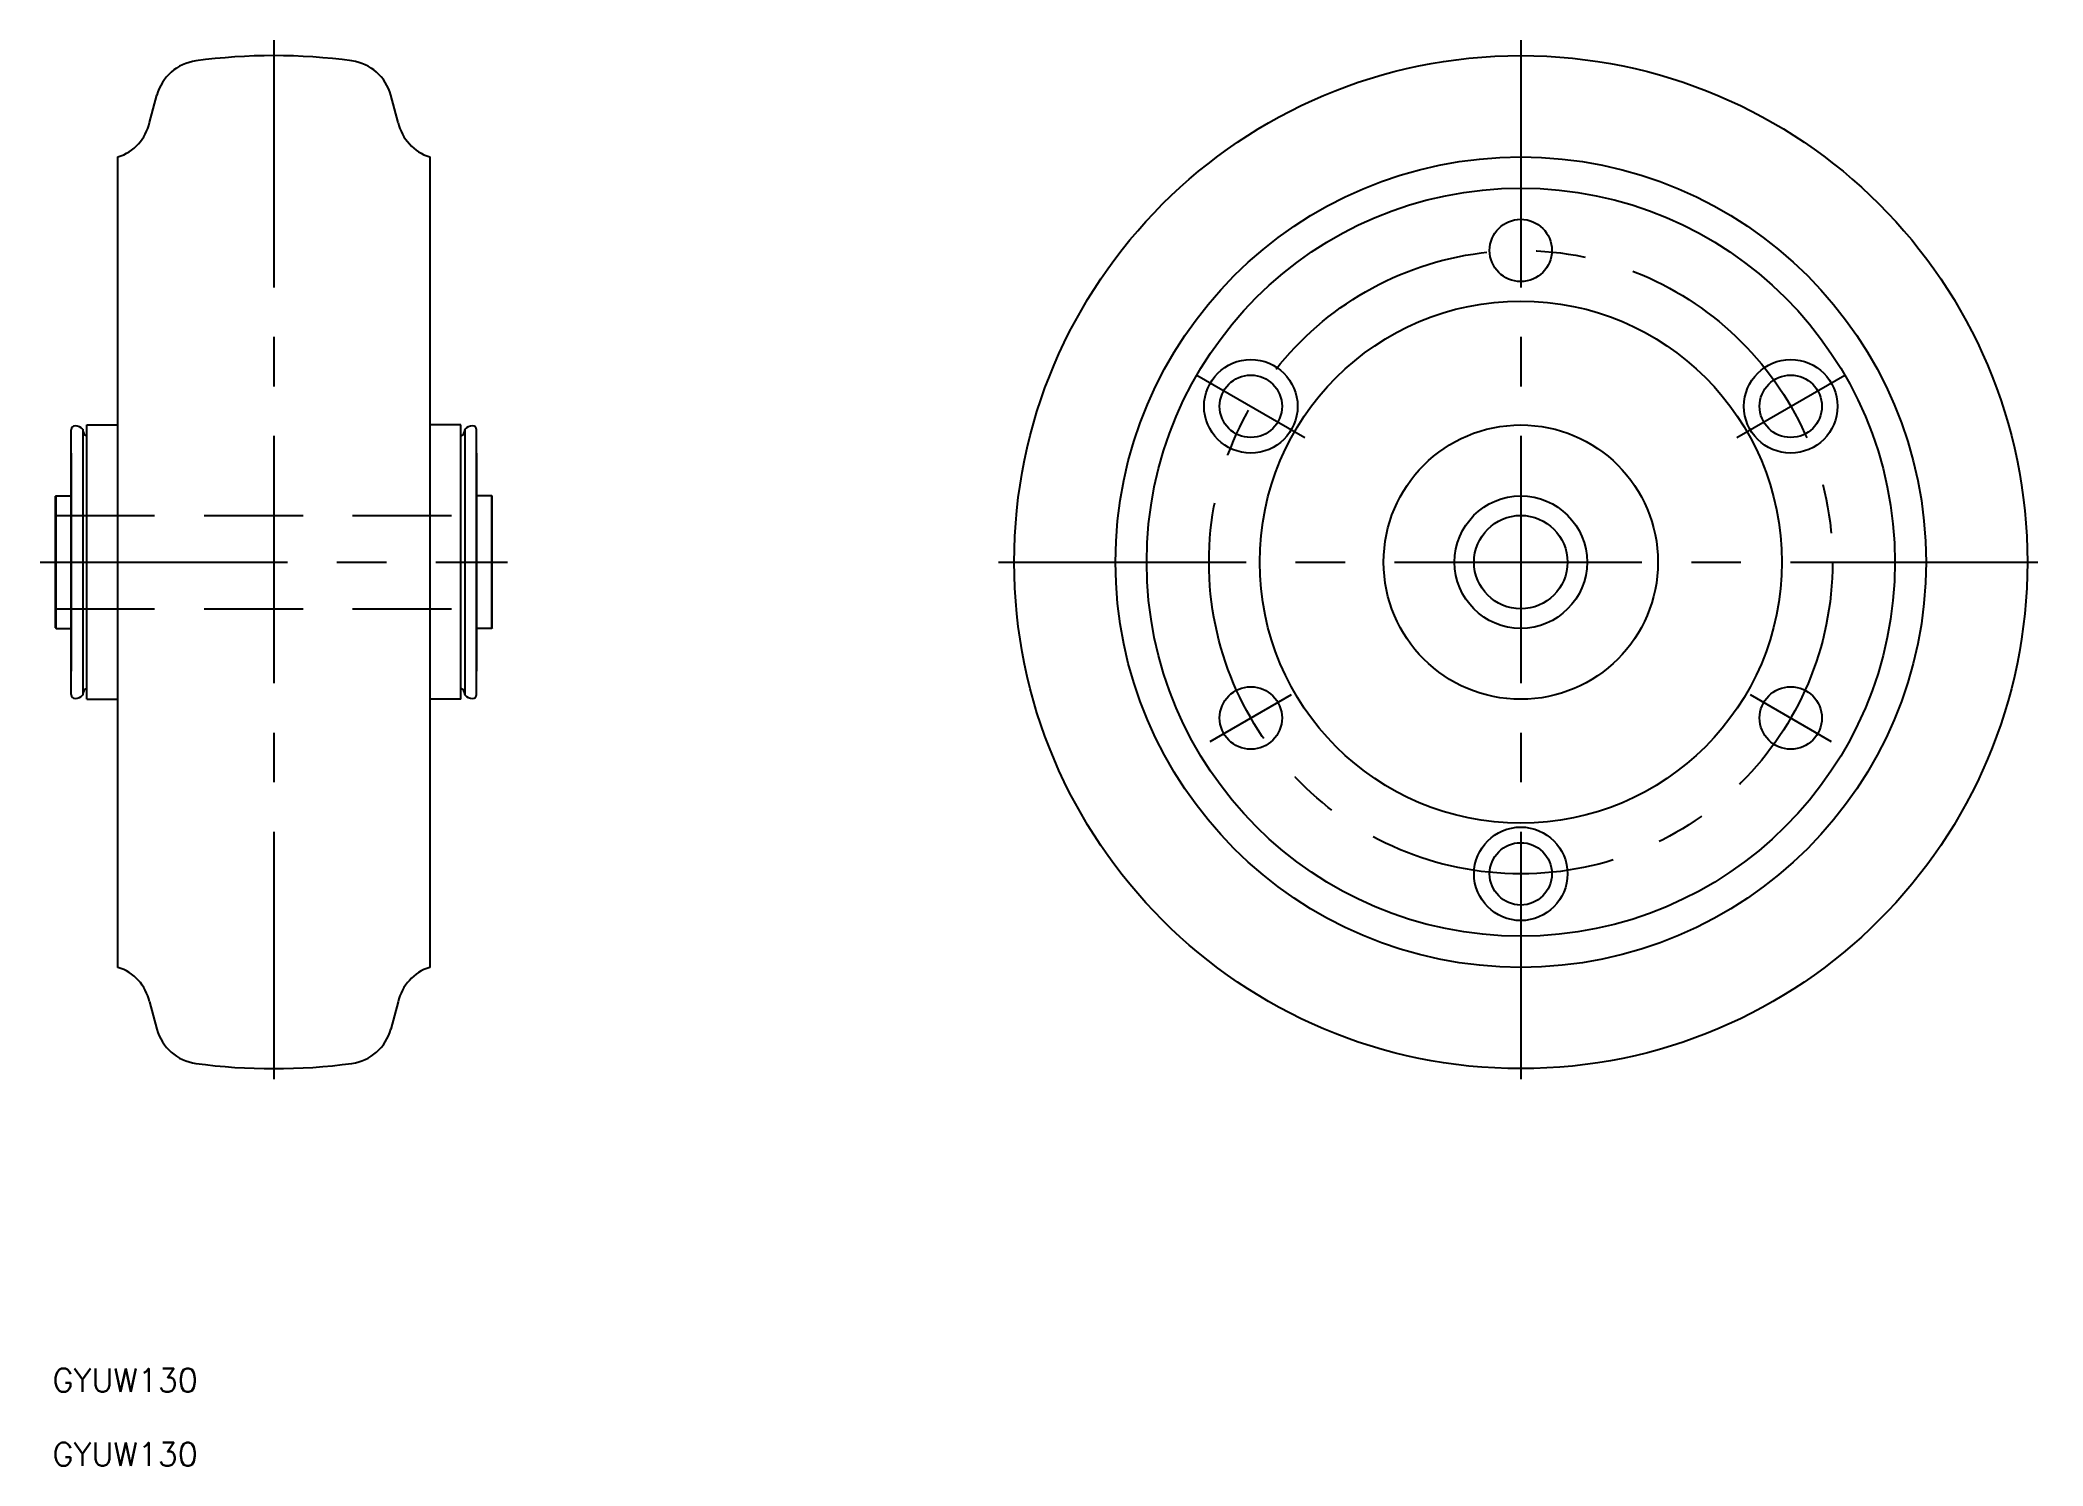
# Model space of a CAD drawing. Extents: x -190 to 67, y -116 to 67.
import ezdxf

# ---------------------------------------------------------------- set-up
doc = ezdxf.new("R2010")
doc.units = 0
doc.linetypes.add('CENTER', pattern=[50.8, 31.75, -6.35, 6.35, -6.35])
doc.linetypes.add('DASHED', pattern=[19.05, 12.7, -6.35])
doc.layers.get('0').update_dxf_attribs({"linetype": 'CONTINUOUS'})
doc.layers.add('CENTER', color=1, linetype='CENTER')
doc.styles.get("Standard").update_dxf_attribs({"font": 'txt.shx', "height": 3, "bigfont": 'bigfont.shx'})

msp = doc.modelspace()

# ---------------------------------------------------------------- linework, layer by layer
at = {"color": 7, "linetype": 'CONTINUOUS'}
for p, q in [((-175.95, 56.42), (-175, 59.94)), ((-144.05, 56.42), (-145, 59.94)), ((-180, -52), (-180, 52)), ((-140, 52), (-140, -52)), ((-186, -17), (-186, 17)), ((-184.5, 17.05), (-184.5, -17.05)), ((-184, 17.6), (-180, 17.6)), ((-184, -17.6), (-184, 17.6)), ((-136, 17.6), (-140, 17.6)), ((-136, -17.6), (-136, 17.6)), ((-135.5, 17.05), (-135.5, -17.05)), ((-134, -17), (-134, 17)), ((-186, 14), (-186, -14)), ((-134, 14), (-134, -14)), ((-188, 8.45), (-187.95, 8.5)), ((-188, -8.45), (-188, 8.45)), ((-187.95, -8.5), (-187.95, 8.5)), ((-187.95, 8.5), (-186, 8.5)), ((-132.05, 8.5), (-134, 8.5)), ((-132, 8.45), (-132.05, 8.5)), ((-132.05, -8.5), (-132.05, 8.5)), ((-132, -8.45), (-132, 8.45)), ((-188, -8.45), (-187.95, -8.5)), ((-187.95, -8.5), (-186, -8.5)), ((-132.05, -8.5), (-134, -8.5)), ((-132, -8.45), (-132.05, -8.5)), ((-184, -17.6), (-180, -17.6)), ((-136, -17.6), (-140, -17.6)), ((-175.95, -56.42), (-175, -59.94)), ((-144.05, -56.42), (-145, -59.94))]:
    msp.add_line(p, q, dxfattribs=at)
at = {"color": 3, "linetype": 'DASHED'}
for p, q in [((-188, 6), (-132, 6)), ((-188, -6), (-132, -6))]:
    msp.add_line(p, q, dxfattribs=at)
at = {"color": 7, "linetype": 'CONTINUOUS'}
for centre, radius in [((0, 0), 65), ((0, 0), 52), ((0, 0), 48), ((0, 40), 4), ((0, 0), 33.5), ((-34.64, 20), 6), ((34.64, 20), 6), ((-34.64, 20), 4), ((34.64, 20), 4), ((0, 0), 17.6), ((0, 0), 8.5), ((0, 0), 6), ((-34.64, -20), 4), ((34.64, -20), 4), ((0, -40), 6), ((0, -40), 4)]:
    msp.add_circle(centre, radius, dxfattribs=at)
for centre, radius, start, end in [((-169.21, 58.38), 6, 97.6691, 165), ((-160, -10), 75, 82.3309, 97.6691), ((-150.79, 58.38), 6, 15, 82.3309), ((-181.81, 57.72), 6, 287.5465, 347.5146), ((-138.19, 57.72), 6, 192.4854, 252.4535), ((-185.5, 17), 0.5, 90, 180), ((-185.5, 16.16), 1.34, 41.5445, 90), ((-183.5, 17), 1, 180, 240), ((-136.5, 17), 1, 300, 0), ((-134.5, 16.16), 1.34, 90, 138.4555), ((-134.5, 17), 0.5, 0, 90), ((-185.5, -17), 0.5, 180, 270), ((-185.5, -16.16), 1.34, 270, 318.4555), ((-183.5, -17), 1, 120, 180), ((-136.5, -17), 1, 0, 60), ((-134.5, -16.16), 1.34, 221.5445, 270), ((-134.5, -17), 0.5, 270, 0), ((-181.81, -57.72), 6, 12.4854, 72.4535), ((-138.19, -57.72), 6, 107.5465, 167.5146), ((-169.21, -58.38), 6, 195, 262.3309), ((-150.79, -58.38), 6, 277.6691, 345), ((-160, 10), 75, 262.3309, 277.6691)]:
    msp.add_arc(centre, radius, start, end, dxfattribs=at)
at = {"layer": 'CENTER', "color": 1, "linetype": 'CENTER'}
for p, q in [((-160, 67), (-160, -67)), ((0, 67), (0, -67)), ((-41.57, 24), (-27.71, 16)), ((27.71, 16), (41.57, 24)), ((-190, 0), (-130, 0)), ((-67, 0), (67, 0)), ((-39.84, -23), (-29.44, -17)), ((29.44, -17), (39.84, -23))]:
    msp.add_line(p, q, dxfattribs=at)
msp.add_circle((0, 0), 40, dxfattribs=at)

# ---------------------------------------------------------------- texts
at = {"color": 7, "linetype": 'CONTINUOUS'}
for p in [(-188.4, -106.48), (-188.4, -115.99)]:
    msp.add_text('GYUW130', height=3, dxfattribs=at).set_placement(p)

doc.saveas('drawing.dxf')
